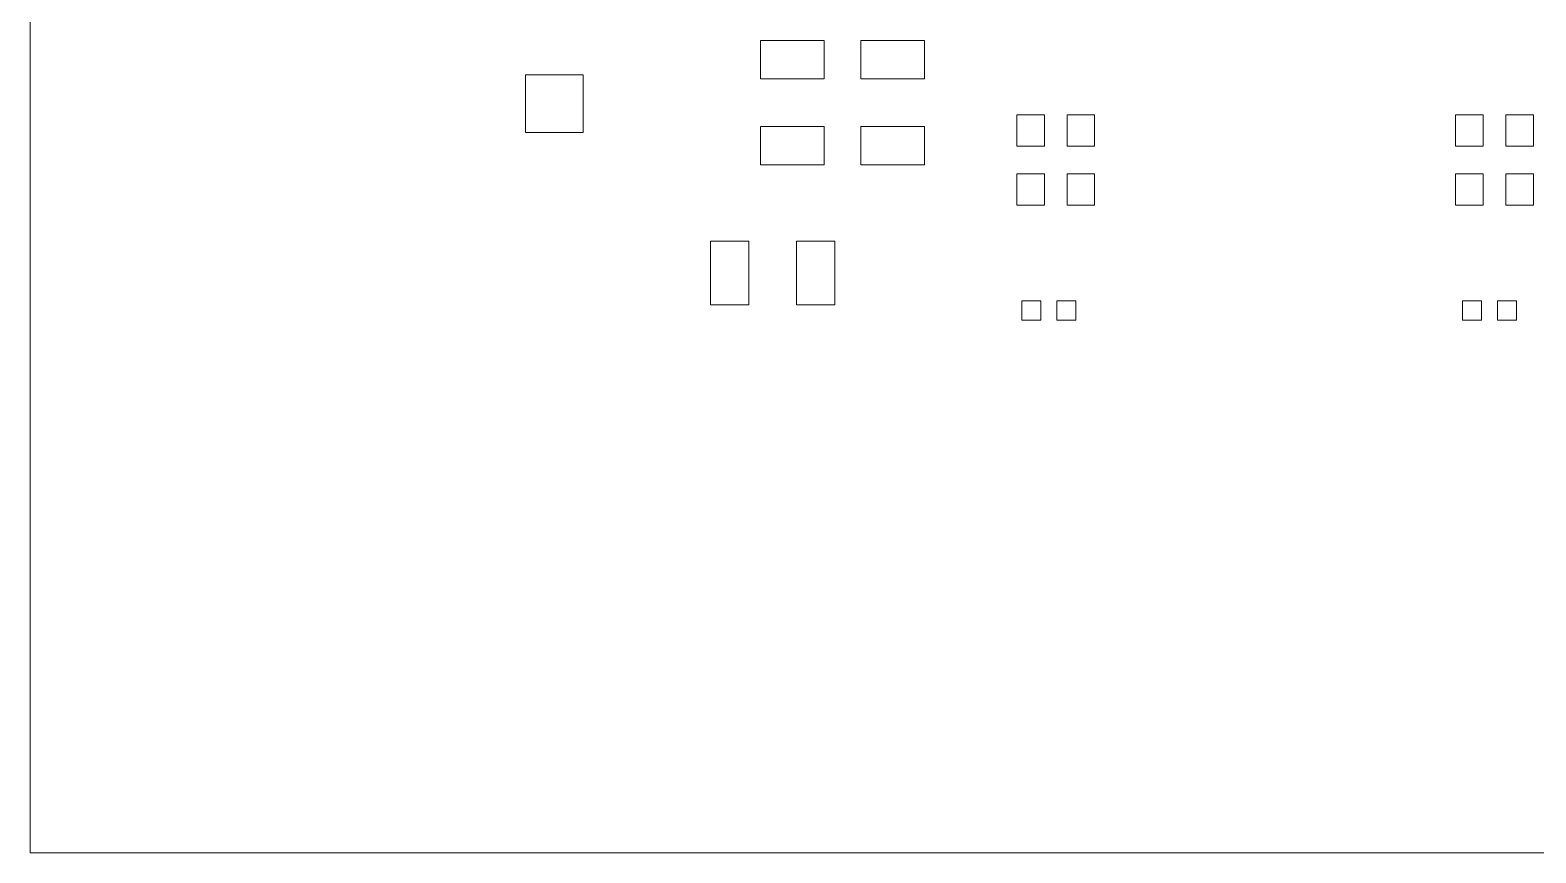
# Model space of a CAD drawing. Header units: millimetres. Extents: x -145 to 117, y -28 to 99.
# Drawn here: x -144.6 to -84.5, y -27.5 to 5.3 of the extents above; entities that cross this region are included whole.
import ezdxf

# ---------------------------------------------------------------- set-up
doc = ezdxf.new("R2010")
doc.units = ezdxf.units.MM
doc.header["$MEASUREMENT"] = 0
doc.layers.add('bottomstencil', color=7, linetype='Continuous')

msp = doc.modelspace()

# ---------------------------------------------------------------- linework, layer by layer
at = {"layer": 'bottomstencil', "color": 8, "lineweight": 9}
msp.add_open_spline([(-17.5854, 99.4833), (-17.5854, 99.4833), (-144.5854, 99.4833), (-144.5854, 99.4833), (-144.5854, 99.4833), (-144.5854, 99.4833), (-144.5854, -27.5167), (-144.5854, -27.5167), (-144.5854, -27.5167), (-144.5854, -27.5167), (-17.5854, -27.5167), (-17.5854, -27.5167), (-17.5854, -27.5167), (-17.5854, -27.5167), (-17.5854, 99.4833), (-17.5854, 99.4833)], degree=3, knots=[0, 0, 0, 0, 0.2, 0.2, 0.2, 0.2, 0.4, 0.4, 0.4, 0.4, 0.6, 0.6, 0.6, 0.6, 1, 1, 1, 1], dxfattribs=at)
at = {"layer": 'bottomstencil', "lineweight": 9}
for points in [[(-115.4516, 3.3443), (-115.4516, 3.3443), (-115.4516, 4.8683), (-115.4516, 4.8683), (-115.4516, 4.8683), (-115.4516, 4.8683), (-112.9116, 4.8683), (-112.9116, 4.8683), (-112.9116, 4.8683), (-112.9116, 4.8683), (-112.9116, 3.3443), (-112.9116, 3.3443), (-112.9116, 3.3443), (-112.9116, 3.3443), (-115.4516, 3.3443), (-115.4516, 3.3443)], [(-111.4511, 3.3443), (-111.4511, 3.3443), (-111.4511, 4.8683), (-111.4511, 4.8683), (-111.4511, 4.8683), (-111.4511, 4.8683), (-108.9111, 4.8683), (-108.9111, 4.8683), (-108.9111, 4.8683), (-108.9111, 4.8683), (-108.9111, 3.3443), (-108.9111, 3.3443), (-108.9111, 3.3443), (-108.9111, 3.3443), (-111.4511, 3.3443), (-111.4511, 3.3443)], [(-124.8318, 1.2056), (-124.8318, 1.2056), (-124.8318, 3.5069), (-124.8318, 3.5069), (-124.8318, 3.5069), (-124.8318, 3.5069), (-122.5306, 3.5069), (-122.5306, 3.5069), (-122.5306, 3.5069), (-122.5306, 3.5069), (-122.5306, 1.2056), (-122.5306, 1.2056), (-122.5306, 1.2056), (-122.5306, 1.2056), (-124.8318, 1.2056), (-124.8318, 1.2056)], [(-105.2319, 0.657), (-105.2319, 0.657), (-105.2319, 1.9067), (-105.2319, 1.9067), (-105.2319, 1.9067), (-105.2319, 1.9067), (-104.1321, 1.9067), (-104.1321, 1.9067), (-104.1321, 1.9067), (-104.1321, 1.9067), (-104.1321, 0.657), (-104.1321, 0.657), (-104.1321, 0.657), (-104.1321, 0.657), (-105.2319, 0.657), (-105.2319, 0.657)], [(-103.2304, 0.657), (-103.2304, 0.657), (-103.2304, 1.9067), (-103.2304, 1.9067), (-103.2304, 1.9067), (-103.2304, 1.9067), (-102.1306, 1.9067), (-102.1306, 1.9067), (-102.1306, 1.9067), (-102.1306, 1.9067), (-102.1306, 0.657), (-102.1306, 0.657), (-102.1306, 0.657), (-102.1306, 0.657), (-103.2304, 0.657), (-103.2304, 0.657)], [(-87.7313, 0.657), (-87.7313, 0.657), (-87.7313, 1.9067), (-87.7313, 1.9067), (-87.7313, 1.9067), (-87.7313, 1.9067), (-86.6315, 1.9067), (-86.6315, 1.9067), (-86.6315, 1.9067), (-86.6315, 1.9067), (-86.6315, 0.657), (-86.6315, 0.657), (-86.6315, 0.657), (-86.6315, 0.657), (-87.7313, 0.657), (-87.7313, 0.657)], [(-85.7298, 0.657), (-85.7298, 0.657), (-85.7298, 1.9067), (-85.7298, 1.9067), (-85.7298, 1.9067), (-85.7298, 1.9067), (-84.63, 1.9067), (-84.63, 1.9067), (-84.63, 1.9067), (-84.63, 1.9067), (-84.63, 0.657), (-84.63, 0.657), (-84.63, 0.657), (-84.63, 0.657), (-85.7298, 0.657), (-85.7298, 0.657)], [(-115.4516, -0.0847), (-115.4516, -0.0847), (-115.4516, 1.4393), (-115.4516, 1.4393), (-115.4516, 1.4393), (-115.4516, 1.4393), (-112.9116, 1.4393), (-112.9116, 1.4393), (-112.9116, 1.4393), (-112.9116, 1.4393), (-112.9116, -0.0847), (-112.9116, -0.0847), (-112.9116, -0.0847), (-112.9116, -0.0847), (-115.4516, -0.0847), (-115.4516, -0.0847)], [(-111.4511, -0.0847), (-111.4511, -0.0847), (-111.4511, 1.4393), (-111.4511, 1.4393), (-111.4511, 1.4393), (-111.4511, 1.4393), (-108.9111, 1.4393), (-108.9111, 1.4393), (-108.9111, 1.4393), (-108.9111, 1.4393), (-108.9111, -0.0847), (-108.9111, -0.0847), (-108.9111, -0.0847), (-108.9111, -0.0847), (-111.4511, -0.0847), (-111.4511, -0.0847)], [(-105.2319, -1.6951), (-105.2319, -1.6951), (-105.2319, -0.4454), (-105.2319, -0.4454), (-105.2319, -0.4454), (-105.2319, -0.4454), (-104.1321, -0.4454), (-104.1321, -0.4454), (-104.1321, -0.4454), (-104.1321, -0.4454), (-104.1321, -1.6951), (-104.1321, -1.6951), (-104.1321, -1.6951), (-104.1321, -1.6951), (-105.2319, -1.6951), (-105.2319, -1.6951)], [(-103.2304, -1.6951), (-103.2304, -1.6951), (-103.2304, -0.4454), (-103.2304, -0.4454), (-103.2304, -0.4454), (-103.2304, -0.4454), (-102.1306, -0.4454), (-102.1306, -0.4454), (-102.1306, -0.4454), (-102.1306, -0.4454), (-102.1306, -1.6951), (-102.1306, -1.6951), (-102.1306, -1.6951), (-102.1306, -1.6951), (-103.2304, -1.6951), (-103.2304, -1.6951)], [(-87.7313, -1.6951), (-87.7313, -1.6951), (-87.7313, -0.4454), (-87.7313, -0.4454), (-87.7313, -0.4454), (-87.7313, -0.4454), (-86.6315, -0.4454), (-86.6315, -0.4454), (-86.6315, -0.4454), (-86.6315, -0.4454), (-86.6315, -1.6951), (-86.6315, -1.6951), (-86.6315, -1.6951), (-86.6315, -1.6951), (-87.7313, -1.6951), (-87.7313, -1.6951)], [(-85.7298, -1.6951), (-85.7298, -1.6951), (-85.7298, -0.4454), (-85.7298, -0.4454), (-85.7298, -0.4454), (-85.7298, -0.4454), (-84.63, -0.4454), (-84.63, -0.4454), (-84.63, -0.4454), (-84.63, -0.4454), (-84.63, -1.6951), (-84.63, -1.6951), (-84.63, -1.6951), (-84.63, -1.6951), (-85.7298, -1.6951), (-85.7298, -1.6951)], [(-117.443, -5.6651), (-117.443, -5.6651), (-117.443, -3.1251), (-117.443, -3.1251), (-117.443, -3.1251), (-117.443, -3.1251), (-115.919, -3.1251), (-115.919, -3.1251), (-115.919, -3.1251), (-115.919, -3.1251), (-115.919, -5.6651), (-115.919, -5.6651), (-115.919, -5.6651), (-115.919, -5.6651), (-117.443, -5.6651), (-117.443, -5.6651)], [(-114.014, -5.6651), (-114.014, -5.6651), (-114.014, -3.1251), (-114.014, -3.1251), (-114.014, -3.1251), (-114.014, -3.1251), (-112.49, -3.1251), (-112.49, -3.1251), (-112.49, -3.1251), (-112.49, -3.1251), (-112.49, -5.6651), (-112.49, -5.6651), (-112.49, -5.6651), (-112.49, -5.6651), (-114.014, -5.6651), (-114.014, -5.6651)], [(-105.0376, -6.2747), (-105.0376, -6.2747), (-105.0376, -5.5127), (-105.0376, -5.5127), (-105.0376, -5.5127), (-105.0376, -5.5127), (-104.2756, -5.5127), (-104.2756, -5.5127), (-104.2756, -5.5127), (-104.2756, -5.5127), (-104.2756, -6.2747), (-104.2756, -6.2747), (-104.2756, -6.2747), (-104.2756, -6.2747), (-105.0376, -6.2747), (-105.0376, -6.2747)], [(-103.6406, -6.2747), (-103.6406, -6.2747), (-103.6406, -5.5127), (-103.6406, -5.5127), (-103.6406, -5.5127), (-103.6406, -5.5127), (-102.8786, -5.5127), (-102.8786, -5.5127), (-102.8786, -5.5127), (-102.8786, -5.5127), (-102.8786, -6.2747), (-102.8786, -6.2747), (-102.8786, -6.2747), (-102.8786, -6.2747), (-103.6406, -6.2747), (-103.6406, -6.2747)], [(-87.4583, -6.2747), (-87.4583, -6.2747), (-87.4583, -5.5127), (-87.4583, -5.5127), (-87.4583, -5.5127), (-87.4583, -5.5127), (-86.6963, -5.5127), (-86.6963, -5.5127), (-86.6963, -5.5127), (-86.6963, -5.5127), (-86.6963, -6.2747), (-86.6963, -6.2747), (-86.6963, -6.2747), (-86.6963, -6.2747), (-87.4583, -6.2747), (-87.4583, -6.2747)], [(-86.0613, -6.2747), (-86.0613, -6.2747), (-86.0613, -5.5127), (-86.0613, -5.5127), (-86.0613, -5.5127), (-86.0613, -5.5127), (-85.2993, -5.5127), (-85.2993, -5.5127), (-85.2993, -5.5127), (-85.2993, -5.5127), (-85.2993, -6.2747), (-85.2993, -6.2747), (-85.2993, -6.2747), (-85.2993, -6.2747), (-86.0613, -6.2747), (-86.0613, -6.2747)]]:
    msp.add_open_spline(points, degree=3, knots=[0, 0, 0, 0, 0.2, 0.2, 0.2, 0.2, 0.4, 0.4, 0.4, 0.4, 0.6, 0.6, 0.6, 0.6, 1, 1, 1, 1], dxfattribs=at)

doc.saveas('drawing.dxf')
